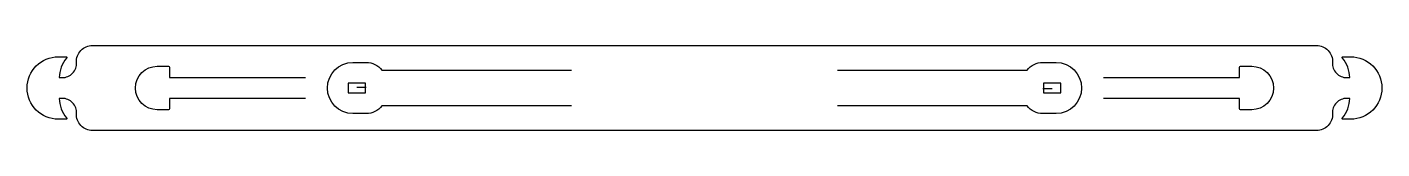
# Model space of a CAD drawing. Extents: x -178 to 178, y -11 to 11.
import ezdxf

# ---------------------------------------------------------------- set-up
doc = ezdxf.new("R2010")
doc.units = 0

msp = doc.modelspace()

# ---------------------------------------------------------------- linework, layer by layer
at = {"layer": '1', "color": 1}
msp.add_lwpolyline([(-89.675, 11.225), (161, 11.225, -0.432), (165.225, 6.736, 0.432), (169, 2.725), (169.772, 2.725, 0.169), (167.828, 7.855, -0.637), (168, 8.225), (170, 8.225, -1), (170, -8.225), (168, -8.225, -0.637), (167.828, -7.855, 0.169), (169.772, -2.725), (169, -2.725, 0.432), (165.225, -6.736, -0.432), (161, -11.225), (-161, -11.225, -0.432), (-165.225, -6.736, 0.432), (-169, -2.725), (-169.772, -2.725, 0.169), (-167.828, -7.855, -0.637), (-168, -8.225), (-170, -8.225, -1), (-170, 8.225), (-168, 8.225, -0.637), (-167.828, 7.855, 0.169), (-169.772, 2.725), (-169, 2.725, 0.432), (-165.225, 6.736, -0.432), (-161, 11.225), (-89.675, 11.225)], format="xyb", close=True, dxfattribs=at)
for points in [[(-105, -2.725), (-140.775, -2.725), (-140.775, -5.5, -0.414), (-141, -5.725), (-144, -5.725, -1), (-144, 5.725), (-141, 5.725, -0.414), (-140.775, 5.5), (-140.775, 2.725), (-105, 2.725)], [(-35, -4.725), (-84.889, -4.725, -0.23), (-89, -6.725), (-92.5, -6.725, -1), (-92.5, 6.725), (-89, 6.725, -0.23), (-84.889, 4.725), (-35, 4.725)], [(35, 4.725), (84.889, 4.725, -0.23), (89, 6.725), (92.5, 6.725, -1), (92.5, -6.725), (89, -6.725, -0.23), (84.889, -4.725), (35, -4.725)], [(105, 2.725), (140.775, 2.725), (140.775, 5.5, -0.414), (141, 5.725), (144, 5.725, -1), (144, -5.725), (141, -5.725, -0.414), (140.775, -5.5), (140.775, -2.725), (105, -2.725)]]:
    msp.add_lwpolyline(points, format="xyb", dxfattribs=at)
for points in [[(-89.675, 1.275), (-93.775, 1.275), (-93.775, -1.275), (-89.225, -1.275), (-89.225, 1.275), (-89.675, 1.275)], [(89.675, 1.275), (89.225, 1.275), (89.225, -1.275), (93.775, -1.275), (93.775, 1.275), (89.675, 1.275)]]:
    msp.add_lwpolyline(points, close=True, dxfattribs=at)
for points in [[(-91.5, 0.225), (-89, 0.225)], [(91.5, -0.225), (89, -0.225)]]:
    msp.add_lwpolyline(points, dxfattribs=at)

doc.saveas('drawing.dxf')
